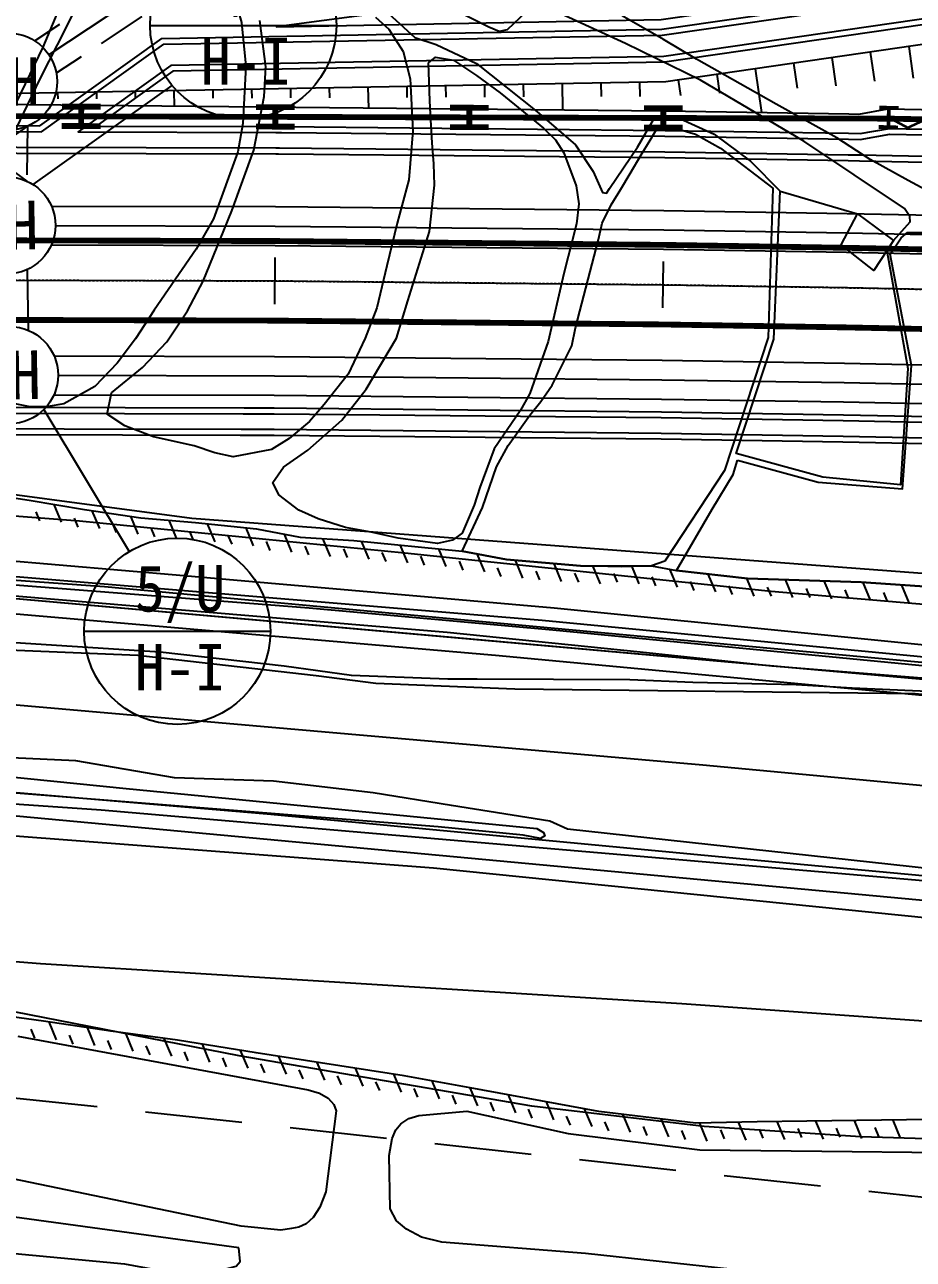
# Model space of a CAD drawing. Header units: millimetres. Extents: x 5990 to 6786, y 1103 to 1809.
# Drawn here: x 6393.6 to 6439.4, y 1439.2 to 1502.8 of the extents above; entities that cross this region are included whole.
import ezdxf
from ezdxf.enums import TextEntityAlignment as Align
from ezdxf.xclip import XClip

# ---------------------------------------------------------------- set-up
doc = ezdxf.new("R2010")
doc.units = ezdxf.units.MM
doc.header["$LTSCALE"] = 10
doc.header["$MEASUREMENT"] = 0
doc.header["$XCLIPFRAME"] = 2
for name, pattern in [('CENTER', [2, 1.25, -0.25, 0.25, -0.25]), ('DASHED', [0.75, 0.5, -0.25]), ('HIDDEN', [0.375, 0.25, -0.125]), ('PHANTOM', [2.5, 1.25, -0.25, 0.25, -0.25, 0.25, -0.25])]:
    doc.linetypes.add(name, pattern=pattern)
for name, color, linetype in [('TN-CABL', 4, 'Continuous'), ('TN-MANH', 4, 'Continuous'), ('TT-MANH', 4, 'Continuous'), ('TZ-BASE', 253, 'Continuous'), ('TZ-CABL', 4, 'Continuous')]:
    doc.layers.add(name, color=color, linetype=linetype)
doc.styles.add('PipeTools', font='GulimChe.ttf', dxfattribs={"height": 1250})
doc.styles.get("Standard").update_dxf_attribs({"font": 'GulimChe.ttf'})
doc.styles.add('SYMBTEXT', font='GulimChe.ttf')
doc.linetypes.add('ZIGZAG', pattern='A,0.0001,-0.2,[131,ltypeshp.shx,S=0.2,R=0,X=-0.2,Y=0],-0.4,[131,ltypeshp.shx,S=0.2,R=180,X=0.2,Y=0],-0.2', length=0.8001)

# ---------------------------------------------------------------- blocks, each defined once
blk = doc.blocks.new('AZ070')
at = {"color": 0}
for points in [[(-1, 0), (-1, -0.5)], [(0, 0), (0, -1)]]:
    blk.add_lwpolyline(points, dxfattribs=at)
blk = doc.blocks.new('skr')
at = {"color": 0, "lineweight": -3, "ltscale": 5}
for points, const_width in [([(-0.5, 0.5), (0.5, 0.5)], 0.2), ([(0, 0.5), (0, -0.5)], 0.2), ([(10, 0), (9, -0.5), (7, 0.5), (5, -0.5), (3, 0.5), (1, -0.5), (0, 0)], 0.13), ([(-0.5, -0.5), (0.5, -0.5)], 0.2)]:
    blk.add_lwpolyline(points, dxfattribs=dict(at, const_width=const_width))
blk = doc.blocks.new('qkd')
at = {"color": 0, "lineweight": -3, "ltscale": 5, "const_width": 0.3}
for points in [[(-1, 0.5), (1, 0.5)], [(0, 0.5), (0, -0.5)], [(-1, -0.5), (1, -0.5)]]:
    blk.add_lwpolyline(points, dxfattribs=at)
blk = doc.blocks.new('JD-FJ67DH')
at = {"layer": 'TZ-BASE'}
for p, q in [((550.653, 17.919), (550.871, 16.413)), ((552.632, 18.205), (552.867, 16.582)), ((546.694, 17.346), (546.88, 16.059)), ((548.673, 17.632), (548.883, 16.186)), ((542.735, 16.773), (542.875, 15.805)), ((544.715, 17.059), (545.041, 14.804)), ((514.767, 15.93), (514.781, 15.134)), ((516.767, 15.966), (516.774, 15.54)), ((518.766, 16.003), (518.775, 15.549)), ((520.766, 16.04), (520.775, 15.557)), ((522.766, 16.076), (522.775, 15.566)), ((524.765, 16.113), (524.785, 15.035)), ((526.765, 16.149), (526.775, 15.582)), ((528.765, 16.186), (528.775, 15.591)), ((530.764, 16.222), (530.776, 15.599)), ((532.764, 16.259), (532.776, 15.607)), ((534.764, 16.296), (534.788, 14.936)), ((536.763, 16.332), (536.776, 15.624)), ((538.763, 16.369), (538.776, 15.633)), ((540.756, 16.486), (540.873, 15.678)), ((508.768, 15.82), (508.774, 15.507)), ((510.768, 15.857), (510.774, 15.515)), ((512.767, 15.893), (512.774, 15.524)), ((519.964, 4.932), (519.978, 7.332)), ((539.953, 4.735), (539.987, 7.134))]:
    blk.add_line(p, q, dxfattribs=at)
at = {"layer": 'TZ-BASE', "extrusion": (0.002145, 1.9677e-05, 0.999998)}
for p, q in [((519.964, 4.933, 0.003), (519.978, 7.333, 0.003)), ((539.953, 4.735, 0.003), (539.987, 7.135, 0.003))]:
    blk.add_line(p, q, dxfattribs=at)
at = {"layer": 'TZ-BASE', "linetype": 'PHANTOM', "const_width": 0.3, "elevation": 0.003}
blk.add_lwpolyline([(499.96, 14.633), (507.682, 14.614), (551.592, 14.49), (560.171, 14.314), (630.825, 12.054, -0.080675)], format="xyb", dxfattribs=at)
at = {"layer": 'TZ-BASE', "extrusion": (0.000905823, -0.000262335, 1)}
for points, elevation in [([(435.365, 18.97), (480.497, 19.181, 0.434718), (507.644, 48.557), (506.377, 65.617, -0.412059), (522.524, 84.497, 0.0006), (561.882, 87.76, -0.021413), (574.58, 88.282, 0.0006), (609.34, 88.264, 0.0006)], -0.049), ([(435.376, 18.82), (480.498, 19.031, 0.434718), (507.794, 48.568), (506.526, 65.628, -0.412059), (522.537, 84.347, 0.0006), (561.895, 87.61, -0.021413), (574.58, 88.132, 0.0006), (609.34, 88.114, 0.0006)], -0.049), ([(482.977, 14.135, 0.412412), (512.78, 48.938), (511.513, 65.999, -0.412059), (522.944, 79.364, 0.0006), (562.314, 82.628, -0.021413), (574.571, 83.132, 0.0006), (609.344, 83.114)], -0.049), ([(484.44, 14.135, 0.3994), (512.93, 48.949), (511.662, 66.01, -0.412059), (522.956, 79.214, 0.0006), (562.326, 82.479, -0.021413), (574.571, 82.982, 0.0006), (609.344, 82.964)], -0.049), ([(488.703, 14.135, 0.363095), (513.728, 49.009), (512.46, 66.069, -0.412059), (523.021, 78.417, 0.0006), (562.393, 81.681, -0.021413), (574.57, 82.182, 0.0006), (609.344, 82.164)], -0.049), ([(489.286, 14.135, 0.358347), (513.877, 49.02), (512.61, 66.08, -0.412059), (523.033, 78.267, 0.0006), (562.406, 81.532, -0.021413), (574.57, 82.032, 0.0006), (609.344, 82.014)], -0.049), ([(489.552, 13.171, 0.358347), (514.874, 49.094), (513.607, 66.154, -0.412059), (523.115, 77.271, 0.0006), (562.49, 80.535, -0.021413), (574.568, 81.032, 0.0006), (609.345, 81.014, 0.0006)], -1225.154)]:
    blk.add_lwpolyline(points, format="xyb", dxfattribs=dict(at, elevation=elevation))
at = {"layer": 'TZ-BASE'}
for points in [[(465.528, 13.931), (479.922, 14.058), (499.966, 14.133), (507.847, 14.113), (514.141, 18.618), (539.908, 19.091), (559.775, 21.967), (565.585, 23.418), (579.168, 26.81), (580.093, 27.041), (611.534, 30.727)], [(465.533, 13.631), (479.923, 13.758), (499.967, 13.833), (507.943, 13.813), (514.239, 18.32), (539.931, 18.792), (559.833, 21.672), (565.657, 23.127), (579.24, 26.519), (580.147, 26.745), (611.568, 30.429)], [(611.697, 29.336), (580.345, 25.661), (579.507, 25.452), (565.924, 22.06), (560.045, 20.592), (540.016, 17.692), (514.602, 17.227), (509.826, 13.808), (520.019, 13.782), (520.306, 13.779), (540.069, 13.584), (549.526, 13.432), (550.126, 13.42), (551.66, 13.689), (560.157, 13.514), (580.213, 12.963), (599.828, 12.246)], [(611.732, 29.039), (580.399, 25.365), (579.58, 25.16), (565.997, 21.769), (560.103, 20.297), (540.039, 17.393), (514.701, 16.929), (510.757, 14.105), (520.02, 14.082), (520.347, 14.079), (540.073, 13.884), (549.531, 13.732), (550.132, 13.72), (551.637, 13.989), (560.165, 13.814), (580.223, 13.263), (599.841, 12.545)], [(608.686, 15.077), (606.81, 18.294), (580.415, 19.26), (560.297, 19.315), (540.116, 16.393), (500.166, 15.663), (492.13, 14.103)], [(492.13, 14.103), (500.281, 15.278), (540.086, 14.884), (549.55, 14.732), (550.053, 14.722), (551.558, 14.991), (560.189, 14.814), (580.255, 14.262), (600.838, 13.51), (600.761, 10.769)], [(465.547, 12.831), (479.928, 12.958), (499.967, 13.033), (520.014, 12.982), (520.198, 12.98), (540.059, 12.784), (549.511, 12.632), (550.109, 12.62)], [(465.552, 12.531), (479.93, 12.658), (499.967, 12.733), (520.012, 12.682), (520.157, 12.681), (540.055, 12.484), (549.506, 12.333), (550.103, 12.32)], [(550.103, 12.32), (560.124, 12.115), (580.169, 11.564), (599.764, 10.847)], [(550.109, 12.62), (560.131, 12.415), (580.178, 11.864), (599.777, 11.147)], [(179.977, 3.199), (392.041, 6.936), (399.944, 7.075), (419.943, 7.417), (439.945, 7.727), (459.95, 7.982), (479.959, 8.158), (499.97, 8.233), (519.984, 8.182), (539.997, 7.984), (549.424, 7.833), (560.016, 7.616), (580.025, 7.066), (600.03, 6.334), (620.028, 5.421), (640.015, 4.325), (654.848, 3.395), (659.997, 3.048), (679.958, 1.598), (699.908, -0.005), (699.908, -0.005)], [(0.041, -2.048), (10.215, -1.843), (180.013, 1.149), (392.078, 4.886), (399.979, 5.025), (419.976, 5.368), (439.974, 5.677), (459.972, 5.932), (479.971, 6.108), (499.971, 6.183), (519.971, 6.132), (539.97, 5.934), (549.386, 5.784), (559.967, 5.566), (579.959, 5.017), (599.946, 4.286), (619.925, 3.373), (639.895, 2.279), (654.715, 1.349), (659.854, 1.003), (679.801, -0.446), (699.737, -2.048)], [(180.049, -0.9), (392.114, 2.837), (400.015, 2.976), (420.01, 3.318), (440.003, 3.628), (459.994, 3.882), (479.984, 4.058), (499.972, 4.132), (519.958, 4.082), (539.944, 3.885), (549.349, 3.734), (559.917, 3.517), (579.893, 2.968), (599.861, 2.238), (619.822, 1.326), (639.774, 0.232), (654.582, -0.697), (659.711, -1.042), (679.645, -2.49), (699.566, -4.091)], [(465.781, -0.567), (480.012, -0.442), (499.975, -0.368), (518.375, -0.414)], [(518.375, -0.414), (519.93, -0.418), (539.885, -0.615), (549.266, -0.765), (559.809, -0.982), (579.749, -1.53), (599.168, -2.24)], [(465.786, -0.867), (480.014, -0.742), (499.975, -0.668), (518.334, -0.714)], [(518.334, -0.714), (519.929, -0.718), (539.881, -0.915), (549.261, -1.065), (559.802, -1.282), (579.74, -1.829), (599.155, -2.54)], [(465.8, -1.667), (480.019, -1.542), (499.976, -1.468), (518.225, -1.513)], [(465.805, -1.967), (480.021, -1.842), (499.976, -1.768), (518.185, -1.813)], [(518.185, -1.813), (519.922, -1.818), (539.867, -2.015), (549.241, -2.165), (559.325, -2.372)], [(518.225, -1.513), (519.924, -1.518), (539.871, -1.715), (549.246, -1.865), (559.372, -2.073)], [(0.183, -9.086), (10.022, -8.885), (31.939, -8.484), (72.101, -7.813), (93.531, -7.395), (123.704, -6.93), (162.089, -6.283), (195.481, -5.61), (211.086, -5.548), (233.537, -5.256), (260.553, -5.1), (281.478, -5.15), (302.087, -5.19), (319.63, -5.882), (375.249, -7.518), (416.044, -9.365), (444.975, -11.064), (484.027, -13.747), (542.018, -18.804), (563.108, -20.776), (592.316, -23.086), (697.163, -32.765)]]:
    blk.add_lwpolyline(points, dxfattribs=at)
blk.add_lwpolyline([(619.61, 32.177), (601.031, 30.67), (580.741, 29.439), (560.385, 23.818), (540.193, 21.916), (539.696, 21.844), (520.054, 19.227), (539.87, 19.591), (559.678, 22.458), (565.464, 23.903), (579.047, 27.295), (580.003, 27.534), (611.475, 31.224), (613.231, 31.429), (619.61, 32.177)], close=True, dxfattribs=at)
at = {"layer": 'TZ-BASE', "lineweight": -3, "ltscale": 5, "flags": 128}
blk.add_lwpolyline([(400.001, 13.253, 0.13, 0.13, 0), (407.196, 13.233, 0.13, 0.13, 0), (418.994, 13.562, 0.13, 0.13, 0), (444.084, 13.939, 0.13, 0.13, 0), (457.057, 14.098, 0.13, 0.13, 0), (465.524, 14.167, 0.12, 0.12, 0), (479.918, 14.558, 0.12, 0.12, 0), (499.966, 14.633, 0.12, 0.12, 0), (507.687, 14.613, 0.12, 0.12, 0), (551.597, 14.49, 0, 0, 0)], format="xyseb", dxfattribs=at)
at = {"layer": 'TZ-BASE', "lineweight": -3, "ltscale": 5, "const_width": 0.12, "flags": 128}
blk.add_lwpolyline([(551.597, 14.49), (560.177, 14.314), (580.239, 13.763), (599.86, 13.045)], dxfattribs=at)
at = {"layer": 'TZ-BASE', "extrusion": (0.002145, 1.9677e-05, 0.999998), "const_width": 0.3, "elevation": -0.002}
for points in [[(435.115, 7.654), (439.94, 7.728), (459.946, 7.983), (479.954, 8.159), (499.965, 8.233), (519.979, 8.183), (539.992, 7.985), (549.419, 7.834), (560.011, 7.616), (580.02, 7.066), (600.025, 6.334), (620.023, 5.421), (640.01, 4.325), (654.843, 3.394), (659.992, 3.048), (679.953, 1.597), (699.903, -0.006), (699.91, -0.006)], [(435.419, 3.558), (439.998, 3.629), (459.99, 3.883), (479.98, 4.059), (499.968, 4.133), (519.954, 4.083), (539.939, 3.885), (549.344, 3.734), (559.913, 3.517), (579.889, 2.968), (599.857, 2.238), (619.817, 1.326), (639.77, 0.232), (654.577, -0.697), (659.706, -1.042), (679.64, -2.491), (699.562, -4.091), (699.567, -4.092)]]:
    blk.add_lwpolyline(points, dxfattribs=at)
at = {"layer": 'TZ-BASE', "linetype": 'CENTER', "ltscale": 0.001, "extrusion": (0.002145, 1.9677e-05, 0.999998), "elevation": -0.002}
blk.add_lwpolyline([(435.267, 5.606), (439.969, 5.679), (459.968, 5.933), (479.967, 6.109), (499.967, 6.183), (519.967, 6.133), (539.966, 5.935), (549.382, 5.784), (559.962, 5.567), (579.955, 5.017), (599.941, 4.286), (619.92, 3.373), (639.89, 2.279), (654.71, 1.349), (659.849, 1.003), (679.797, -0.447), (699.732, -2.049), (699.738, -2.049)], dxfattribs=at)
at = {"layer": 'TZ-BASE'}
for points, elevation in [([(590.504, -20.352), (590.044, -19.682), (589.96, -19.43), (589.945, -19.149), (590.19, -15.803), (590.146, -15.452), (590.017, -15.153), (589.731, -14.74), (589.08, -14.39), (587.5, -14.058), (577.481, -13.213), (562.661, -11.332), (545.536, -9.87), (526.664, -7.898), (509.894, -6.25), (486.709, -4.467), (473.419, -3.431), (461.797, -2.791), (456.623, -2.339), (452.038, -2.64)], 55), ([(494.692, -9.096), (528.846, -11.97), (538.795, -12.984), (545.578, -13.708), (566.186, -15.358)], 51), ([(553.995, -15.042), (549.711, -14.851), (546.824, -14.676), (541.514, -14.57), (538.267, -14.422), (530.397, -14.397), (528.876, -14.391), (523.922, -14.197), (520.453, -13.722), (514.046, -12.999), (499.899, -12.096)], 51), ([(399.314, -11.359), (422.425, -12.851), (462.596, -15.166), (487.876, -17.557), (512.309, -20.016), (533.461, -22.093), (533.808, -22.299), (533.879, -22.47), (533.655, -22.604), (532.754, -22.422), (528.387, -22.001), (501.871, -19.889), (477.851, -17.953), (462.556, -16.933), (442.509, -15.952), (439.936, -15.568), (438.709, -15.504), (435.253, -15.927)], 51), ([(438.193, -4.728), (444.207, -5.173), (460.837, -6.297), (485.716, -7.899), (521.738, -10.714), (534.289, -11.846), (562.948, -14.617), (581.234, -16.581), (585.148, -17.356)], 52), ([(535.046, -22.128), (534.133, -21.708), (529.069, -20.897), (525.026, -20.245), (519.902, -19.655), (514.79, -19.482), (509.709, -18.603), (505.642, -18.416), (495.415, -16.685), (484.124, -15.885), (478.849, -15.607), (462.336, -14.085), (457.199, -13.565), (452.131, -13.731), (447.024, -13.362), (438.718, -12.443), (429.495, -12.34), (425.397, -12.025), (421.307, -11.989), (415.244, -11.433), (412.22, -11.353)], 51), ([(405.913, -6.607), (413.182, -7.093), (418.427, -6.885), (423.648, -7.164), (426.685, -7.531), (438.097, -7.922), (443.213, -8.364), (446.274, -8.895), (455.454, -9.753), (463.604, -10.011), (474.874, -10.917), (478.939, -11.126), (483.043, -11.276), (490.286, -11.49), (501.657, -12.69), (512.908, -13.159), (522.098, -14.197), (525.172, -14.603), (532.325, -14.888), (552.963, -15.131), (587.141, -18.401)], 51), ([(476.528, -6.964), (487.436, -7.379), (500.583, -8.6), (533.74, -11.359), (553.953, -13.285), (582.904, -16.368), (585.99, -16.983)], 53), ([(585.317, -27.798), (581.548, -27.417), (573.561, -26.518), (511.011, -21.141), (505.281, -20.752), (495.01, -20.146), (487.942, -19.717), (446.22, -16.474), (437.324, -16.265)], 52), ([(588.456, -25.257), (587.445, -25.189), (586.597, -25.436), (586.225, -26.051), (585.868, -27.182), (579.841, -26.901), (575.763, -26.57), (535.046, -22.128)], 51), ([(493.848, -27.928), (507.891, -29.034), (540.935, -31.096), (556.991, -32.257), (564.39, -32.972), (569.269, -33.712), (576.589, -35.909)], 59)]:
    blk.add_lwpolyline(points, dxfattribs=dict(at, elevation=elevation))
at = {"layer": 'TZ-BASE', "linetype": 'DASHED', "flags": 128}
blk.add_lwpolyline([(475.989, -32.932, -0.002), (496.018, -34.873, -0.002264), (518.666, -37.263), (576.379, -43.617)], format="xyb", dxfattribs=at)
at = {"layer": 'TZ-BASE'}
for points in [[(556.525, 9.194, 56.084), (552.597, 11.301, 56.068), (550.643, 12.392, 56.037), (548.921, 13.508, 56.03), (545.794, 15.233, 55.991), (541.699, 17.546, 55.828), (539.988, 18.566, 55.828), (537.856, 19.788, 55.828)], [(505.621, 29.084, 53.653), (508.856, 27.194, 53.653), (509.431, 26.713, 53.653), (510.275, 25.507, 53.653), (510.424, 24.918, 53.653), (510.218, 23.468, 53.653), (508.008, 18.166, 53.653), (506.419, 14.888, 53.653)], [(516.061, 25.327, 54.69), (518.343, 24.145, 54.714), (519.562, 23.523, 54.776), (520.852, 22.949, 54.869), (522.391, 22.383, 54.9), (525.096, 20.59, 55), (526.017, 19.738, 55.031), (527.184, 18.669, 55.109), (528.276, 18.308, 55.116), (530.352, 17.334, 55.147), (533.462, 14.854, 55.147), (535.455, 13.134, 55.147), (536.369, 11.766, 55.341), (536.843, 10.689, 55.387), (537.051, 10.645, 55.387), (537.212, 10.893, 55.387), (538.65, 13.019, 55.395), (539.53, 14.535, 55.395), (540.643, 14.575, 55.72), (542.599, 13.695, 55.736), (544.482, 12.3, 55.821), (546.008, 10.752, 55.883)], [(551.848, 8.214, 56.084), (552.714, 9.167, 56.185), (552.684, 9.455, 56.185), (552.407, 9.853, 56.185), (547.223, 13.334, 56.185), (541.906, 16.47, 56.045), (538.041, 18.356, 55.774), (534.7, 19.883, 55.635), (533.405, 20.239, 55.349), (532.941, 20.021, 55.349), (532.585, 19.68, 55.349), (531.933, 19.057, 55.24), (531.519, 18.985, 55.209), (530.993, 19.197, 55.209), (527.834, 20.791, 55.124), (523.396, 22.99, 54.791), (520.208, 24.316, 54.791), (517.311, 25.222, 54.776), (516.061, 25.327, 54.776)], [(511.214, 24.366, 54.025), (511.631, 24.425, 54.025), (513.036, 23.541, 54.025), (514.011, 23.086, 54.04), (515.062, 22.765, 54.056), (516.137, 22.534, 54.064), (517.449, 21.508, 54.149), (517.85, 20.85, 54.149), (518.251, 19.444, 54.141), (518.477, 17.184, 54.079), (518.315, 14.24, 54.071), (518.059, 12.773, 54.071), (516.797, 9.326, 54.025), (515.913, 7.772, 54.025), (513.752, 4.615, 53.971), (512.783, 3.148, 53.971), (511.831, 1.897, 53.978), (510.679, 0.684, 53.978), (509.083, -0.205, 53.978), (508.285, -0.336, 53.978), (507.36, -0.354, 53.978), (505.299, 0.056, 53.971)], [(506.488, 13.668, 54.133), (507.202, 15.148, 54.133), (507.907, 16.614, 54.133), (508.758, 18.293, 54.133), (510.106, 20.976, 54.133), (510.644, 22.397, 54.133), (510.833, 23.304, 54.133), (511.214, 24.366, 54.025)], [(525.146, 19.716, 54.513), (525.846, 19.101, 54.513), (526.573, 17.949, 54.489), (526.945, 16.541, 54.458), (527.08, 13.864, 54.458), (526.878, 11.336, 54.412), (526.276, 9.099, 54.296), (525.732, 6.9, 54.296), (525.214, 4.748, 54.304), (524.612, 3.175, 54.319), (523.736, 1.315, 54.319), (522.502, -0.231, 54.319), (521.751, -1.111, 54.319), (520.701, -1.987, 54.373), (519.798, -2.551, 54.412), (517.818, -2.93, 54.412), (516.87, -2.725, 54.412), (515.8, -2.374, 54.412), (513.718, -1.913, 54.412), (512.225, -1.337, 54.412), (511.323, -0.744, 54.52), (511.539, 0.365, 54.559), (513.144, 1.673, 54.567), (514.404, 2.987, 54.582), (515.467, 4.591, 54.605), (516.262, 6.111, 54.629), (517.144, 8.259, 54.629), (517.75, 9.745, 54.629), (518.88, 12.857, 54.613), (519.417, 15.627, 54.536), (519.498, 17.157, 54.536), (519.197, 19.537, 54.544)], [(528.415, 18.502, 55.124), (528.415, 18.502, 55.124)], [(527.89, 17.358, 54.907), (528.239, 17.655, 54.923), (529.164, 17.502, 54.923), (530.351, 16.708, 54.923), (531.584, 15.815, 54.923), (532.785, 14.843, 54.923), (533.811, 13.992, 54.923), (534.43, 13.396, 54.962), (534.866, 12.72, 54.977), (535.487, 11.019, 54.946), (535.626, 10.099, 54.931), (535.504, 9.068, 54.907), (534.858, 6.512, 54.876), (534.047, 3.013, 54.869), (533.109, 0.325, 54.876), (532.614, -0.571, 54.876), (531.273, -2.528, 54.946), (530.523, -4.523, 55), (530.235, -5.418, 55.008), (529.623, -6.864, 55.147), (529.12, -7.237, 55.132), (528.352, -7.398, 55.116), (526.323, -7.13, 55.054), (524.935, -6.823, 55), (523.602, -6.572, 54.915), (522.203, -6.128, 54.915), (521.205, -5.688, 54.892), (520.172, -4.889, 54.892), (519.866, -4.263, 54.892), (520.404, -3.46, 54.892), (521.659, -2.595, 54.892), (523.419, -1.046, 54.9), (524.665, 0.555, 54.931), (526.237, 3.18, 54.923), (526.811, 5.097, 54.923), (527.926, 8.675, 54.923), (528.2, 11.062, 54.923), (528.164, 12.167, 54.923), (528.079, 13.24, 54.923), (527.988, 14.742, 54.915), (527.956, 15.414, 54.907), (527.89, 17.358, 54.907)], [(537.294, 10.044, 55.294), (537.794, 10.858, 55.31), (538.284, 11.661, 55.325), (538.848, 12.617, 55.372), (539.303, 13.38, 55.372), (539.704, 14.042, 55.41), (540.133, 14.138, 55.434), (541.646, 13.696, 55.441), (542.939, 12.968, 55.441), (545.624, 10.904, 55.449), (545.387, 3.205, 55.449), (543.136, -3.641, 55.449), (540.056, -8.303, 55.48), (539.379, -8.555, 55.41), (537.823, -8.597, 55.387), (535.708, -8.551, 55.333), (531.895, -8.222, 55.209), (529.615, -7.788, 55.271), (530.661, -5.538, 55.279), (531.382, -3.458, 55.279), (531.993, -2.352, 55.279), (533.109, -0.797, 55.279), (533.669, -0.088, 55.279), (534.26, 0.76, 55.263), (535.266, 2.789, 55.232), (535.458, 3.714, 55.24), (536.651, 8.268, 55.263), (536.841, 9.101, 55.263), (537.294, 10.044, 55.294)], [(551.5, 7.682, 57.175), (552.591, 1.613, 57.168), (552.215, -4.378, 57.113), (548.205, -3.985, 57.175), (543.731, -2.77, 57.175), (545.678, 3.12, 57.175), (546.008, 10.752, 57.175), (549.986, 9.592, 57.307)], [(549.986, 9.592, 57.33), (551.848, 8.214, 57.299), (550.831, 6.661, 57.423), (549.147, 7.984, 57.454), (549.986, 9.592, 57.33)], [(543.809, -3.116, 55.589), (547.972, -4.238, 55.589), (552.304, -4.583, 55.589), (552.769, 1.778, 55.697), (551.678, 7.506, 55.689), (552.24, 8.344, 55.774), (552.568, 8.624, 55.774), (553.388, 8.616, 55.867)], [(556.725, -9.848, 55.767), (550.179, -9.398, 55.503), (544.33, -9.196, 55.604), (540.672, -8.797, 55.604), (542.509, -5.632, 55.666), (543.586, -3.841, 55.666), (543.809, -3.116, 55.589)], [(500.739, -4.111, 57.91), (515.692, -6.1, 57.49), (598.958, -12.356, 61.78), (599.683, -14.091, 61.8), (599.288, -32.68, 61.73), (597.959, -34.167, 61.5), (596.9, -34.978, 61.39), (595.828, -35.371, 61.28), (591.824, -36.112, 61.17), (585.271, -36.043, 60.73), (578.396, -36.292, 60.8), (571.52, -37.42, 62.08), (561.432, -38.308, 63.55), (550.15, -37.97, 64.11), (542.091, -37.436, 65.06), (533.211, -36.388, 64.76), (518.128, -33.802, 63.5), (491.056, -28.509, 60.67)], [(504.927, -4.811, 55.937), (507.302, -5.17, 55.929), (510.159, -5.657, 55.751), (513.053, -6.073, 55.674), (515.868, -6.325, 55.403), (519.012, -6.654, 55.232), (521.275, -7.072, 55.217), (524.027, -7.246, 55.07), (529.615, -7.788, 55.023), (531.895, -8.222, 55.023), (535.708, -8.551, 55.023), (539.379, -8.555, 55.023), (540.672, -8.797, 55.225), (544.33, -9.196, 55.527), (550.179, -9.398, 55.527), (556.725, -9.848, 55.527), (565.111, -10.061, 55.968), (573.306, -10.907, 55.983), (583.029, -11.344, 55.983), (591.541, -12.36, 56.819)], [(497.133, -21.743, 53.003), (528.134, -24.108, 53.112), (556.844, -27.011, 53.119)], [(561.534, -13.445, 53.181), (534.366, -10.731, 52.988), (515.282, -9.065, 52.779), (499.188, -7.699, 52.887)], [(577.538, -17.505, 50.836), (531.335, -13.18, 50.836), (499.645, -10.439, 50.813), (464.021, -7.776, 50.782), (432.537, -5.803, 50.743), (432.51, -4.932, 50.743), (458.148, -6.584, 50.727), (499.434, -9.603, 50.735), (529.878, -12.295, 50.874), (554.736, -14.517, 50.89), (577.629, -16.594, 51.022)], [(439.927, -4.517, 52.732), (435.959, -5.155, 50.325), (458.148, -6.584, 50.325), (499.434, -9.603, 50.325), (554.736, -14.517, 50.325), (577.629, -16.594, 50.325), (587.905, -17.505, 50.596)], [(587.75, -19.38, 53.38), (587.248, -16.674, 53.39), (511.184, -9.631, 53.03), (439.925, -4.514, 51.92)], [(553.811, -37.085, 62.137), (547.375, -37.171, 62.88), (544.822, -37.199, 63.128), (541.654, -37.269, 63.136), (536.666, -36.664, 62.857), (530.023, -35.447, 62.408), (526.633, -34.832, 62.292), (518.997, -33.649, 62.044), (514.94, -32.995, 61.688), (511.516, -32.529, 61.518), (508.046, -32.006, 61.324), (503.769, -31.428, 60.837)], [(436.417, -15.894, 51.382), (439.271, -16.568, 52.88), (478.549, -19.168, 53), (498.492, -20.677, 53.07), (558.353, -26.242, 53.17), (586.817, -28.483, 53.33), (587.158, -25.642, 53.35)], [(586.776, -27.553, 50.712), (576.806, -26.713, 50.712), (544.283, -23.684, 50.712), (519.562, -21.344, 50.712), (492.278, -19.036, 50.712), (468.65, -17.334, 50.712), (444.667, -16.308, 50.51)], [(518.101, -43.697, 61.49), (502.135, -41.513, 59.76), (491.275, -38.529, 57.58), (473.273, -35.569, 55.98), (471.726, -34.72, 55.9), (466.831, -32.755, 55.11), (452.854, -29.263, 53.18), (446.664, -28.663, 52.34), (440.073, -27.699, 51.93), (413.737, -26.997, 51.15), (399.588, -26.438, 50.96), (396.306, -27.581, 51.93), (393.435, -28, 52.03), (388.275, -27.555, 52.05), (386.524, -27.799, 52.04)], [(386.524, -27.799, 52.04), (384.221, -28.902, 52.45), (382.943, -29.295, 52.77), (376.917, -30.382, 53.6), (372.501, -30.785, 54.2), (370.417, -31.374, 54.73), (367.386, -33.003, 55.36), (388.273, -34.243, 55.97), (423.453, -36.582, 57.18), (433.04, -37.53, 57.61), (445.55, -38.265, 58.26), (455.888, -39.223, 58.73), (465.94, -39.912, 59.28), (474.271, -40.94, 59.7), (512.209, -44.511, 61.58), (515.843, -45.193, 61.86), (517.974, -44.639, 61.86), (518.175, -44.393, 61.83), (518.101, -43.697, 61.49)], [(506.727, -32.779, 61.14), (521.68, -35.553, 62.746), (522.274, -35.718, 62.763), (522.706, -35.979, 62.763), (523.001, -36.301, 62.763), (523.125, -36.633, 62.763), (522.59, -40.8, 62.834), (522.277, -41.599, 62.799), (521.938, -42.133, 62.746), (521.587, -42.458, 62.658), (521.206, -42.618, 62.552), (520.821, -42.701, 62.464), (520.267, -42.776, 62.411), (518.234, -42.574, 62.27), (504.041, -39.633, 60.894)], [(543.56, -44.808, 63.91), (535.967, -43.976, 63.787), (528.565, -43.403, 63.804), (527.53, -43.143, 63.751), (526.745, -42.735, 63.663), (526.228, -42.303, 63.646), (525.899, -41.675, 63.469), (525.864, -38.93, 63.099), (526.004, -38.06, 63.081), (526.202, -37.615, 63.081), (526.465, -37.301, 63.081), (526.864, -37.02, 63.081), (527.387, -36.878, 63.081), (529.859, -36.657, 63.116), (535.08, -37.796, 63.681), (541.871, -38.641, 63.504), (549.719, -38.729, 63.028), (555.866, -38.788, 62.763), (556.407, -38.866, 62.763), (556.874, -39.089, 62.781), (557.178, -39.364, 62.799), (557.39, -39.815, 62.887), (558.271, -44.486, 63.892)]]:
    blk.add_polyline3d(points, dxfattribs=at)
for name, p, rotation in [('qkd', (509.987, 14.607), 359.8393445851248), ('qkd', (519.987, 14.579), 359.8393445851248), ('qkd', (529.987, 14.551), 359.8393445851248), ('qkd', (539.987, 14.523), 359.8393445851248), ('AZ070', (508.569, -5.386, 55.85), 22.6735593257634), ('AZ070', (510.539, -5.712, 55.741), 22.6735593257634), ('AZ070', (512.518, -5.996, 55.688), 22.6735593257634), ('AZ070', (514.5, -6.203, 55.534), 22.6735593257634), ('AZ070', (516.484, -6.39, 55.369), 22.6735593257634), ('AZ070', (518.47, -6.597, 55.262), 22.6735593257634), ('AZ070', (520.442, -6.918, 55.223), 22.6735593257634), ('AZ070', (522.424, -7.145, 55.156), 22.6735593257634), ('AZ070', (524.417, -7.284, 55.067), 22.6735593257634), ('AZ070', (526.407, -7.477, 55.05), 22.6735593257634), ('AZ070', (528.398, -7.67, 55.034), 22.6735593257634), ('AZ070', (530.378, -7.933, 55.023), 22.6735593257634), ('AZ070', (532.349, -8.261, 55.023), 22.6735593257634), ('AZ070', (534.342, -8.433, 55.023), 22.6735593257634), ('AZ070', (536.337, -8.552, 55.023), 22.6735593257634), ('AZ070', (538.337, -8.554, 55.023), 22.6735593257634), ('AZ070', (540.31, -8.729, 55.168), 22.6735593257634), ('AZ070', (542.284, -8.973, 55.358), 22.6735593257634), ('AZ070', (544.266, -9.189, 55.521), 22.6735593257634), ('AZ070', (546.264, -9.263, 55.527), 22.6735593257634), ('AZ070', (548.263, -9.332, 55.527), 22.6735593257634), ('AZ070', (550.261, -9.403, 55.527), 22.6735593257634), ('AZ070', (552.257, -9.541, 55.527), 22.6735593257634), ('AZ070', (508.315, -32.046, 61.339), 22.6735593257634), ('AZ070', (510.289, -32.344, 61.449), 22.6735593257634), ('AZ070', (512.266, -32.631, 61.555), 22.6735593257634), ('AZ070', (514.245, -32.901, 61.654), 22.6735593257634), ('AZ070', (516.217, -33.201, 61.8), 22.6735593257634), ('AZ070', (518.184, -33.518, 61.973), 22.6735593257634), ('AZ070', (520.156, -33.828, 62.082), 22.6735593257634), ('AZ070', (522.131, -34.134, 62.146), 22.6735593257634), ('AZ070', (524.107, -34.44, 62.21), 22.6735593257634), ('AZ070', (526.082, -34.746, 62.274), 22.6735593257634), ('AZ070', (528.051, -35.089, 62.34), 22.6735593257634), ('AZ070', (530.018, -35.446, 62.408), 22.6735593257634), ('AZ070', (531.981, -35.806, 62.54), 22.6735593257634), ('AZ070', (533.944, -36.165, 62.673), 22.6735593257634), ('AZ070', (535.907, -36.525, 62.806), 22.6735593257634), ('AZ070', (537.882, -36.811, 62.925), 22.6735593257634), ('AZ070', (539.864, -37.052, 63.036), 22.6735593257634), ('AZ070', (541.848, -37.265, 63.135), 22.6735593257634), ('AZ070', (543.847, -37.22, 63.13), 22.6735593257634), ('AZ070', (545.842, -37.188, 63.029), 22.6735593257634), ('AZ070', (547.832, -37.165, 62.827), 22.6735593257634), ('AZ070', (549.819, -37.138, 62.598), 22.6735593257634), ('AZ070', (551.805, -37.112, 62.369), 22.6735593257634)]:
    blk.add_blockref(name, p, dxfattribs=dict(at, rotation=rotation))
at = {"layer": 'TZ-BASE', "linetype": 'Continuous', "rotation": 358.4373940219322}
blk.add_blockref('skr', (551.598, 14.546), dxfattribs=at)
at = {"layer": 'TZ-BASE', "color": 8, "style": 'PipeTools', "flags": 1}
for tag, rotation, oblique, width, p in [('지반고', 335.76083, 359.99992, 0.999999, (680.024, 49.703, -1173.645)), ('비고', 335.76082, 0.00016, 1.000003, (680.024, 49.703, -1173.645)), ('지반고', 232.03349, 359.99993, 1.000002, (632.517, 37.487, -1173.645)), ('비고', 232.0335, 359.99993, 1.000001, (632.517, 37.487, -1173.645)), ('지반고', 335.76082, 0.00016, 1.000003, (671.813, 31.466, -1173.645)), ('비고', 335.76082, 359.99991, 0.999999, (671.813, 31.466, -1173.645)), ('지반고', 232.0335, 359.99993, 1.000001, (648.284, 25.182, -1173.645)), ('비고', 232.0335, 359.99993, 1.000001, (648.284, 25.182, -1173.645)), ('지반고', 232.03349, 0.00007, 1.000003, (656.655, 18.65, -1173.645)), ('비고', 232.0335, 0.00009, 0.999996, (656.655, 18.65, -1173.645)), ('지반고', 335.76082, 0.00016, 1.000003, (663.602, 13.229, -1173.645)), ('비고', 335.76082, 359.99991, 0.999999, (663.602, 13.229, -1173.645)), ('지반고', 335.76082, 0.00016, 1.000003, (655.391, -5.008, -1173.645)), ('비고', 335.76082, 359.99991, 0.999999, (655.391, -5.008, -1173.645)), ('지반고', 335.76082, 359.99991, 0.999999, (647.181, -23.245, -1173.645)), ('비고', 335.76082, 359.99991, 0.999999, (647.181, -23.245, -1173.645))]:
    blk.add_attdef(tag, text='', height=0.00001, rotation=rotation, dxfattribs=dict(at, oblique=oblique, width=width)).set_placement(p, align=Align.MIDDLE_CENTER)
blk = doc.blocks.new('TTTW101-2')
blk.add_line((-6, 0), (6, 0))
blk.add_circle((0, 0), 6)
at = {"style": 'SYMBTEXT'}
for tag, p in [('TTTW_TITLE_1', (0.17, 2.77)), ('TTTW_TITLE_2', (0.17, -2.31))]:
    blk.add_attdef(tag, text='', height=3, dxfattribs=at).set_placement(p, align=Align.MIDDLE_CENTER)
blk = doc.blocks.new('JD-SFGKLSGJKL8')
at = {"layer": 'TZ-BASE'}
for p, q in [((505.998, 86.097), (513.159, 91.199)), ((506.548, 74.506), (510.951, 67.193))]:
    blk.add_line(p, q, dxfattribs=at)
at = {"layer": 'TZ-BASE', "xscale": 0.7999999999959234, "yscale": 0.7999999999959234, "zscale": 0.7999999999959234, "rotation": 7.389303177614807e-10}
for p, values in [((516.828, 94.293), {'TTTW_TITLE_1': '5/D', 'TTTW_TITLE_2': 'H-I'}), ((513.426, 63.081), {'TTTW_TITLE_1': '5/U', 'TTTW_TITLE_2': 'H-I'})]:
    blk.add_blockref('TTTW101-2', p, dxfattribs=at).add_auto_attribs(values)
blk = doc.blocks.new('TZMH101')
at = {"linetype": 'Continuous'}
blk.add_circle((0, 0), 2.5, dxfattribs=at)
at = {"style": 'SYMBTEXT'}
blk.add_attdef('TZMH_TITLE', text='', height=2.5, dxfattribs=at).set_placement((0, 0), align=Align.MIDDLE_CENTER)

msp = doc.modelspace()

# ---------------------------------------------------------------- block references
at = {"layer": 'TZ-BASE'}
ref = msp.add_blockref('JD-FJ67DH', (5886.554, 1483.446), dxfattribs=at)
XClip(ref).set_block_clipping_path([(358.5818809071, 73.9502363264), (361.6070430359, -76.0592658575), (693.4538319083, -77.0310590277), (706.0197697019, 72.932785567)])

# ---------------------------------------------------------------- next in the draw order: linework, layer by layer
at = {"layer": 'TN-CABL', "linetype": 'ZIGZAG', "ltscale": 0.5}
for points in [[(6398.931, 1503.91), (6394.877, 1501.225)], [(6395.215, 1492.428), (6406.542, 1492.4), (6426.561, 1492.202), (6435.992, 1492.05), (6446.588, 1491.833), (6466.603, 1491.283), (6484.117, 1490.648)], [(6395.351, 1484.712), (6406.495, 1484.684), (6426.461, 1484.486), (6435.851, 1484.336), (6446.403, 1484.119), (6466.356, 1483.571), (6483.8, 1482.939)]]:
    msp.add_lwpolyline(points, dxfattribs=at)
at = {"layer": 'TT-MANH', "ltscale": 5}
msp.add_circle((6392.792, 1499.845), 2.5, dxfattribs=at)
at = {"layer": 'TZ-CABL', "linetype": 'HIDDEN'}
for points in [[(6398.553, 1504.859), (6394.151, 1501.944)], [(6399.657, 1503.191), (6395.255, 1500.276)], [(6393.774, 1497.546), (6393.733, 1494.718)]]:
    msp.add_lwpolyline(points, dxfattribs=at)
at = {"layer": 'TZ-CABL'}
msp.add_lwpolyline([(6393.774, 1497.546), (6391.754, 1496.148), (6393.733, 1494.718)], dxfattribs=at)
at = {"layer": 'TZ-CABL', "flags": 128}
for points in [[(6395.009, 1493.429), (6406.549, 1493.4), (6426.573, 1493.201), (6436.01, 1493.05), (6446.612, 1492.833), (6466.635, 1492.283), (6484.368, 1491.64)], [(6395.215, 1492.428), (6406.542, 1492.4), (6426.561, 1492.202), (6435.992, 1492.05), (6446.588, 1491.833), (6466.603, 1491.283), (6474.676, 1490.99)], [(6395.004, 1491.429), (6406.536, 1491.4), (6426.548, 1491.202), (6435.973, 1491.051), (6446.564, 1490.833), (6466.571, 1490.284), (6484.284, 1489.642)], [(6393.755, 1490.161), (6393.811, 1487.026)], [(6395.145, 1485.712), (6406.501, 1485.684), (6426.473, 1485.486), (6435.869, 1485.335), (6446.427, 1485.119), (6466.388, 1484.57), (6484.051, 1483.93)], [(6395.351, 1484.712), (6406.495, 1484.684), (6426.461, 1484.486), (6435.851, 1484.336), (6446.403, 1484.119), (6466.356, 1483.571), (6483.8, 1482.939)], [(6395.14, 1483.712), (6406.488, 1483.684), (6426.448, 1483.486), (6435.832, 1483.336), (6446.379, 1483.119), (6466.324, 1482.571), (6483.967, 1481.932)]]:
    msp.add_lwpolyline(points, dxfattribs=at)

# ---------------------------------------------------------------- next in the draw order: block references
at = {"layer": 'TN-MANH'}
for p, rotation in [((6392.715, 1492.434), 1.009534706215545), ((6392.851, 1484.718), 1.009534706215956)]:
    msp.add_blockref('TZMH101', p, dxfattribs=dict(at, rotation=rotation)).add_auto_attribs({'TZMH_TITLE': 'TH'})
at = {"layer": 'TZ-BASE'}
msp.add_blockref('JD-SFGKLSGJKL8', (5888.066, 1408.441), dxfattribs=at)

# ---------------------------------------------------------------- next in the draw order: texts
at = {"layer": 'TT-MANH'}
msp.add_text('TH', height=2.5, dxfattribs=at).set_placement((6392.792, 1499.845), align=Align.MIDDLE)

doc.saveas('drawing.dxf')
